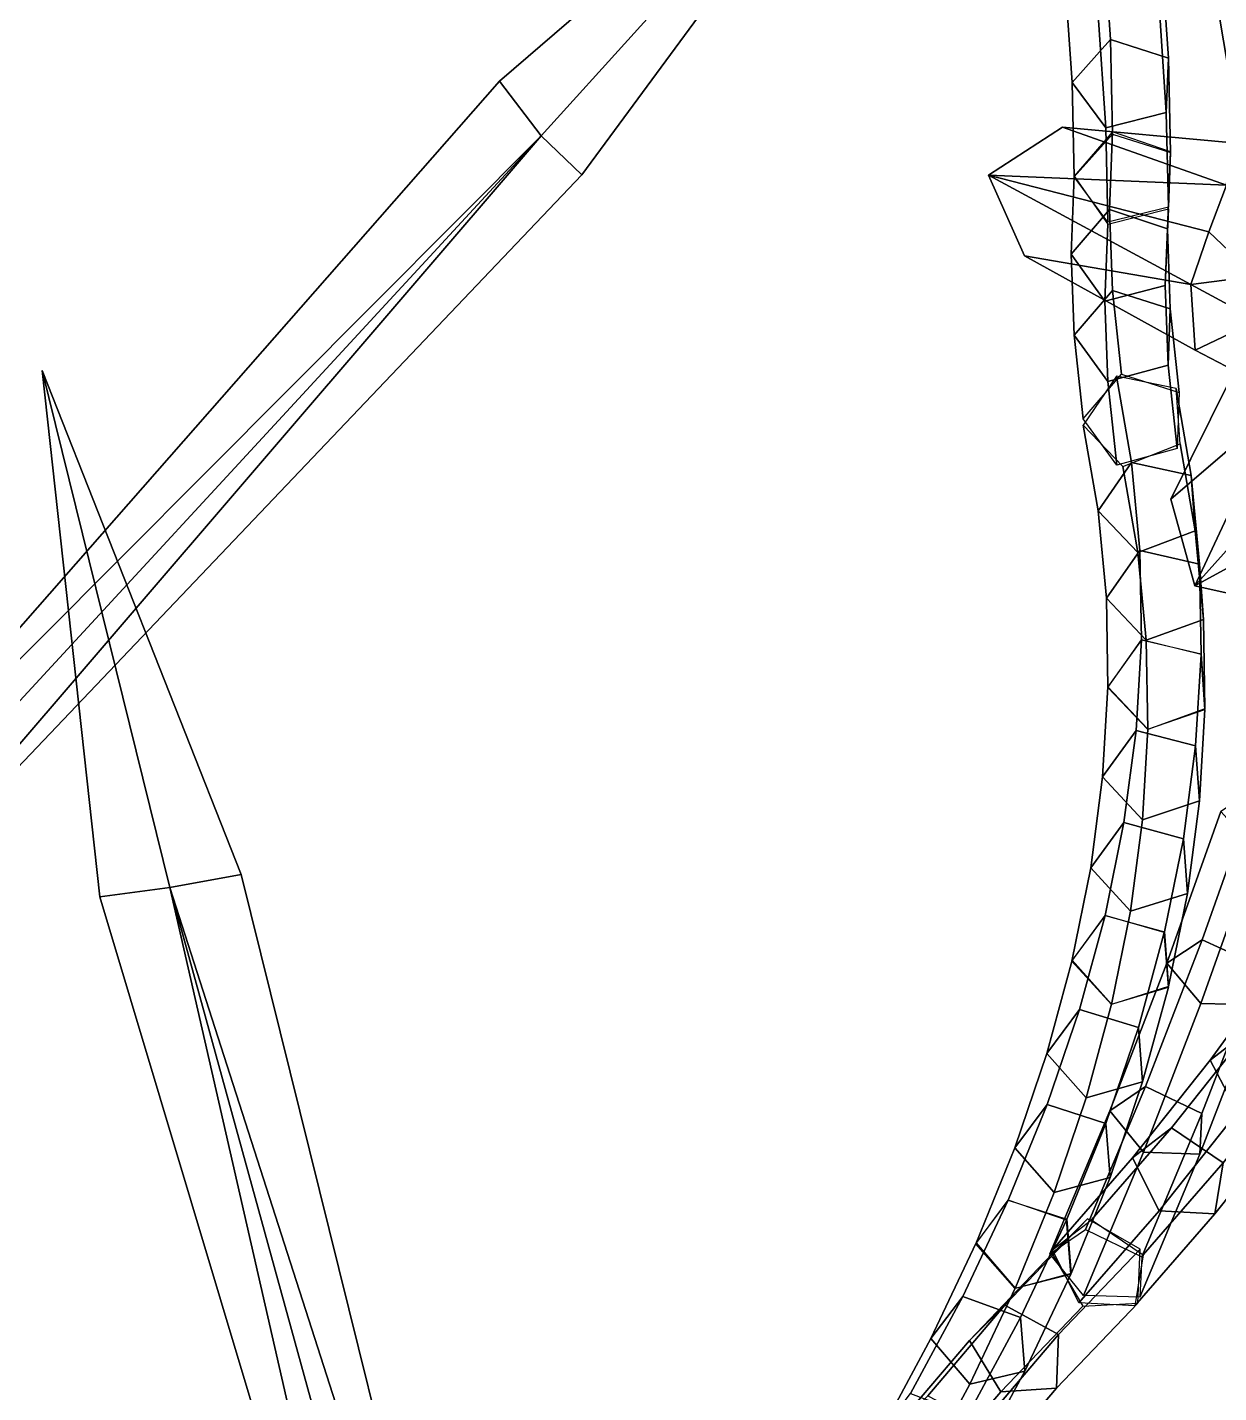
# Model space of a CAD drawing. Header units: metres. Extents: x -488 to 282, y -579 to 399.
# Drawn here: x 58.2 to 120.5, y 161.2 to 232.6 of the extents above; entities that cross this region are included whole.
import ezdxf

# ---------------------------------------------------------------- set-up
doc = ezdxf.new("R2010")
doc.units = ezdxf.units.M

msp = doc.modelspace()

# ---------------------------------------------------------------- linework, layer by layer
at = {"layer": 'coreopsi_1InfInt', "color": 3}
for points in [[(114.7927, 223.0631, 383.1111), (114.9578, 227.134, 392.8624), (112.9459, 224.8152, 393.8643), (112.7815, 220.7367, 384.097)], [(117.8223, 222.0571, 383.5996), (117.987, 226.0837, 393.2494), (114.9578, 227.134, 392.8624), (114.7927, 223.0631, 383.1111)], [(117.7117, 219.0996, 384.8918), (117.8754, 223.106, 394.4942), (117.987, 226.0837, 393.2494), (117.8223, 222.0571, 383.5996)], [(112.7815, 220.7367, 384.097), (112.9459, 224.8152, 393.8643), (114.7128, 222.3102, 394.88), (114.5493, 218.2712, 385.2039)], [(114.9472, 218.8266, 373.4305), (114.7927, 223.0631, 383.1111), (112.7815, 220.7367, 384.097), (112.9373, 216.4924, 374.4004)], [(114.5493, 218.2712, 385.2039), (114.7128, 222.3102, 394.88), (117.8754, 223.106, 394.4942), (117.7117, 219.0996, 384.8918)], [(117.9739, 217.8666, 374.0196), (117.8223, 222.0571, 383.5996), (114.7927, 223.0631, 383.1111), (114.9472, 218.8266, 373.4305)], [(117.8627, 214.9302, 375.3589), (117.7117, 219.0996, 384.8918), (117.8223, 222.0571, 383.5996), (117.9739, 217.8666, 374.0196)], [(112.9373, 216.4924, 374.4004), (112.7815, 220.7367, 384.097), (114.5493, 218.2712, 385.2039), (114.703, 214.0681, 375.5979)], [(115.4179, 214.4585, 363.8932), (114.9472, 218.8266, 373.4305), (112.9373, 216.4924, 374.4004), (113.408, 212.1243, 364.8631)], [(114.703, 214.0681, 375.5979), (114.5493, 218.2712, 385.2039), (117.7117, 219.0996, 384.8918), (117.8627, 214.9302, 375.3589)], [(118.4446, 213.4986, 364.4823), (117.9739, 217.8666, 374.0196), (114.9472, 218.8266, 373.4305), (115.4179, 214.4585, 363.8932)], [(118.3334, 210.5622, 365.8217), (117.8627, 214.9302, 375.3589), (117.9739, 217.8666, 374.0196), (118.4446, 213.4986, 364.4823)], [(113.408, 212.1243, 364.8631), (112.9373, 216.4924, 374.4004), (114.703, 214.0681, 375.5979), (115.1737, 209.7, 366.0606)], [(115.9512, 209.8282, 354.4202), (115.1652, 214.3445, 363.8516), (113.4178, 211.7827, 364.9325), (114.1999, 207.301, 355.5738)], [(115.1737, 209.7, 366.0606), (114.703, 214.0681, 375.5979), (117.8627, 214.9302, 375.3589), (118.3334, 210.5622, 365.8217)], [(119.0725, 209.1493, 354.8949), (118.2805, 213.7079, 364.4162), (115.1652, 214.3445, 363.8516), (115.9512, 209.8282, 354.4202)], [(119.2752, 206.2568, 356.3166), (118.4832, 210.8076, 365.8218), (118.2805, 213.7079, 364.4162), (119.0725, 209.1493, 354.8949)], [(114.1999, 207.301, 355.5738), (113.4178, 211.7827, 364.9325), (115.4951, 209.6246, 366.1391), (116.281, 205.1211, 356.7337)], [(116.281, 205.1211, 356.7337), (115.4951, 209.6246, 366.1391), (118.4832, 210.8076, 365.8218), (119.2752, 206.2568, 356.3166)], [(116.3828, 205.2307, 345.0051), (115.9512, 209.8282, 354.4202), (114.1999, 207.301, 355.5738), (114.6304, 202.7387, 346.2313)], [(119.5068, 204.5087, 345.3903), (119.0725, 209.1493, 354.8949), (115.9512, 209.8282, 354.4202), (116.3828, 205.2307, 345.0051)], [(119.71, 201.6241, 346.8279), (119.2752, 206.2568, 356.3166), (119.0725, 209.1493, 354.8949), (119.5068, 204.5087, 345.3903)], [(114.6304, 202.7387, 346.2313), (114.1999, 207.301, 355.5738), (116.281, 205.1211, 356.7337), (116.7135, 200.5365, 347.3447)], [(116.7135, 200.5365, 347.3447), (116.281, 205.1211, 356.7337), (119.2752, 206.2568, 356.3166), (119.71, 201.6241, 346.8279)], [(116.4602, 200.5514, 335.6052), (116.3828, 205.2307, 345.0051), (114.6304, 202.7387, 346.2313), (114.7078, 198.0594, 336.8313)], [(119.5842, 199.8294, 335.9904), (119.5068, 204.5087, 345.3903), (116.3828, 205.2307, 345.0051), (116.4602, 200.5514, 335.6052)], [(119.7874, 196.9448, 337.428), (119.71, 201.6241, 346.8279), (119.5068, 204.5087, 345.3903), (119.5842, 199.8294, 335.9904)], [(114.7078, 198.0594, 336.8313), (114.6304, 202.7387, 346.2313), (116.7135, 200.5365, 347.3447), (116.7909, 195.8572, 337.9447)], [(116.7909, 195.8572, 337.9447), (116.7135, 200.5365, 347.3447), (119.71, 201.6241, 346.8279), (119.7874, 196.9448, 337.428)], [(116.1813, 195.8139, 326.2697), (116.4595, 200.5574, 335.6179), (114.7088, 198.1012, 336.9162), (114.4349, 193.3938, 327.64)], [(119.3005, 195.0035, 326.4767), (119.5828, 199.7916, 335.9137), (116.4595, 200.5574, 335.6179), (116.1813, 195.8139, 326.2697)], [(119.5066, 192.1351, 327.946), (119.7872, 196.915, 337.3672), (119.5828, 199.7916, 335.9137), (119.3005, 195.0035, 326.4767)], [(114.4349, 193.3938, 327.64), (114.7088, 198.1012, 336.9162), (116.7921, 195.8763, 337.9832), (116.5167, 191.146, 328.6608)], [(116.5167, 191.146, 328.6608), (116.7921, 195.8763, 337.9832), (119.7872, 196.915, 337.3672), (119.5066, 192.1351, 327.946)], [(115.5485, 191.0056, 316.9721), (116.1813, 195.8139, 326.2697), (114.4349, 193.3938, 327.64), (113.8091, 188.6223, 318.4137)], [(118.6603, 190.1502, 317.0906), (119.3005, 195.0035, 326.4767), (116.1813, 195.8139, 326.2697), (115.5485, 191.0056, 316.9721)], [(118.8687, 187.2901, 318.5756), (119.5066, 192.1351, 327.946), (119.3005, 195.0035, 326.4767), (118.6603, 190.1502, 317.0906)], [(113.8091, 188.6223, 318.4137), (114.4349, 193.3938, 327.64), (116.5167, 191.146, 328.6608), (115.8877, 186.3512, 319.3886)], [(119.6419, 184.8658, 291.9381), (122.4519, 192.7758, 298.0877), (120.6194, 191.5799, 300.4627), (117.7958, 183.6306, 294.2823)], [(122.6178, 183.5015, 292.1966), (125.4499, 191.4714, 298.3954), (122.4519, 192.7758, 298.0877), (119.6419, 184.8658, 291.9381)], [(115.8877, 186.3512, 319.3886), (116.5167, 191.146, 328.6608), (119.5066, 192.1351, 327.946), (118.8687, 187.2901, 318.5756)], [(117.7958, 183.6306, 294.2823), (120.6194, 191.5799, 300.4627), (122.4298, 189.5672, 302.2235), (119.5763, 181.5353, 295.976)], [(114.5611, 186.1321, 307.7236), (115.5485, 191.0056, 316.9721), (113.8091, 188.6223, 318.4137), (112.8217, 183.7487, 309.1652)], [(117.6729, 185.2767, 307.8421), (118.6603, 190.1502, 317.0906), (115.5485, 191.0056, 316.9721), (114.5611, 186.1321, 307.7236)], [(117.8813, 182.4165, 309.3271), (118.8687, 187.2901, 318.5756), (118.6603, 190.1502, 317.0906), (117.6729, 185.2767, 307.8421)], [(119.5763, 181.5353, 295.976), (122.4298, 189.5672, 302.2235), (125.3981, 189.5006, 300.9532), (122.5394, 181.4559, 294.6943)], [(112.8217, 183.7487, 309.1652), (113.8091, 188.6223, 318.4137), (115.8877, 186.3512, 319.3886), (114.9003, 181.4776, 310.1401)], [(114.9003, 181.4776, 310.1401), (115.8877, 186.3512, 319.3886), (118.8687, 187.2901, 318.5756), (117.8813, 182.4165, 309.3271)], [(113.2227, 181.2181, 298.573), (114.5619, 186.1385, 307.7361), (112.8323, 183.7922, 309.2486), (111.5056, 178.9093, 300.1558)], [(116.3096, 180.2709, 298.5168), (117.6629, 185.2374, 307.7669), (114.5619, 186.1385, 307.7361), (113.2227, 181.2181, 298.573)], [(116.5245, 177.4275, 300.0325), (117.8743, 182.3856, 309.2673), (117.6629, 185.2374, 307.7669), (116.3096, 180.2709, 298.5168)], [(122.084, 180.1164, 296.0062), (126.0143, 185.5131, 303.9881), (124.0089, 183.9865, 306.0071), (120.0594, 178.5632, 297.9854)], [(116.6786, 177.1931, 285.5638), (119.6419, 184.8658, 291.9381), (117.7958, 183.6306, 294.2823), (114.8182, 175.92, 287.8761)], [(119.6313, 175.7709, 285.7712), (122.6178, 183.5015, 292.1966), (119.6419, 184.8658, 291.9381), (116.6786, 177.1931, 285.5638)], [(111.5056, 178.9093, 300.1558), (112.8323, 183.7922, 309.2486), (114.9059, 181.4975, 310.1778), (113.5725, 176.5907, 301.0396)], [(114.8182, 175.92, 287.8761), (117.7958, 183.6306, 294.2823), (119.5763, 181.5353, 295.976), (116.5672, 173.7446, 289.5002)], [(120.0594, 178.5632, 297.9854), (124.0089, 183.9865, 306.0071), (125.4858, 181.3227, 307.0803), (121.4947, 175.8439, 298.9724)], [(119.5248, 173.653, 288.2068), (122.5394, 181.4559, 294.6943), (122.6178, 183.5015, 292.1966), (119.6313, 175.7709, 285.7712)], [(113.5725, 176.5907, 301.0396), (114.9059, 181.4975, 310.1778), (117.8743, 182.3856, 309.2673), (116.5245, 177.4275, 300.0325)], [(116.5672, 173.7446, 289.5002), (119.5763, 181.5353, 295.976), (122.5394, 181.4559, 294.6943), (119.5248, 173.653, 288.2068)], [(111.5326, 176.2503, 289.4938), (113.2227, 181.2181, 298.573), (111.5056, 178.9093, 300.1558), (109.8306, 173.9793, 291.1461)], [(114.602, 175.2566, 289.3514), (116.3096, 180.2709, 298.5168), (113.2227, 181.2181, 298.573), (111.5326, 176.2503, 289.4938)], [(114.821, 172.4216, 290.8823), (116.5245, 177.4275, 300.0325), (116.3096, 180.2709, 298.5168), (114.602, 175.2566, 289.3514)], [(118.0391, 175.03, 287.8791), (122.084, 180.1164, 296.0062), (120.0594, 178.5632, 297.9854), (115.9948, 173.4516, 289.8177)], [(120.7432, 173.1907, 287.581), (124.8195, 178.3146, 295.7722), (122.084, 180.1164, 296.0062), (118.0391, 175.03, 287.8791)], [(109.8306, 173.9793, 291.1461), (111.5056, 178.9093, 300.1558), (113.5725, 176.5907, 301.0396), (111.889, 171.6367, 291.9852)], [(115.9948, 173.4516, 289.8177), (120.0594, 178.5632, 297.9854), (121.4947, 175.8439, 298.9724), (117.3873, 170.6801, 290.717)], [(120.3052, 170.5198, 289.3425), (124.4198, 175.6911, 297.6124), (124.8195, 178.3146, 295.7722), (120.7432, 173.1907, 287.581)], [(113.5372, 169.7008, 278.9111), (116.6786, 177.1931, 285.5638), (114.8182, 175.92, 287.8761), (111.6768, 168.4277, 281.2234)], [(111.889, 171.6367, 291.9852), (113.5725, 176.5907, 301.0396), (116.5245, 177.4275, 300.0325), (114.821, 172.4216, 290.8823)], [(116.49, 168.2786, 279.1185), (119.6313, 175.7709, 285.7712), (116.6786, 177.1931, 285.5638), (113.5372, 169.7008, 278.9111)], [(109.4913, 171.2345, 280.4974), (111.5326, 176.2503, 289.4938), (109.8306, 173.9793, 291.1461), (107.7893, 168.9635, 282.1497)], [(112.5607, 170.2409, 280.3549), (114.602, 175.2566, 289.3514), (111.5326, 176.2503, 289.4938), (109.4913, 171.2345, 280.4974)], [(111.6768, 168.4277, 281.2234), (114.8182, 175.92, 287.8761), (116.5672, 173.7446, 289.5002), (113.4258, 166.2523, 282.8475)], [(116.3834, 166.1607, 281.5541), (119.5248, 173.653, 288.2068), (119.6313, 175.7709, 285.7712), (116.49, 168.2786, 279.1185)], [(117.3873, 170.6801, 290.717), (121.4947, 175.8439, 298.9724), (124.4198, 175.6911, 297.6124), (120.3052, 170.5198, 289.3425)], [(113.8468, 170.218, 279.5406), (118.0391, 175.03, 287.8791), (115.9948, 173.4516, 289.8177), (111.8026, 168.6395, 281.4792)], [(112.7797, 167.4059, 281.8858), (114.821, 172.4216, 290.8823), (114.602, 175.2566, 289.3514), (112.5607, 170.2409, 280.3549)], [(116.551, 168.3787, 279.2425), (120.7432, 173.1907, 287.581), (118.0391, 175.03, 287.8791), (113.8468, 170.218, 279.5406)], [(107.7893, 168.9635, 282.1497), (109.8306, 173.9793, 291.1461), (111.889, 171.6367, 291.9852), (109.8478, 166.621, 282.9887)], [(113.4258, 166.2523, 282.8475), (116.5672, 173.7446, 289.5002), (119.5248, 173.653, 288.2068), (116.3834, 166.1607, 281.5541)], [(111.8026, 168.6395, 281.4792), (115.9948, 173.4516, 289.8177), (117.3873, 170.6801, 290.717), (113.1951, 165.8681, 282.3785)], [(116.1129, 165.7078, 281.004), (120.3052, 170.5198, 289.3425), (120.7432, 173.1907, 287.581), (116.551, 168.3787, 279.2425)], [(109.8478, 166.621, 282.9887), (111.889, 171.6367, 291.9852), (114.821, 172.4216, 290.8823), (112.7797, 167.4059, 281.8858)], [(107.1081, 166.1963, 271.6312), (109.4935, 171.2411, 280.5096), (107.8093, 169.0082, 282.2307), (105.4444, 164.0018, 273.4202)], [(110.1327, 165.1085, 271.3193), (112.5422, 170.2005, 280.282), (109.4935, 171.2411, 280.5096), (107.1081, 166.1963, 271.6312)], [(109.3179, 165.7422, 271.2204), (113.6434, 170.2589, 279.7395), (111.7949, 168.4254, 281.65), (107.463, 163.9002, 273.1165)], [(112.1204, 164.2091, 270.7473), (116.4019, 168.6766, 279.1776), (113.6434, 170.2589, 279.7395), (109.3179, 165.7422, 271.2204)], [(110.3617, 162.2906, 272.8799), (112.7659, 167.374, 281.8278), (112.5422, 170.2005, 280.282), (110.1327, 165.1085, 271.3193)], [(113.1951, 165.8681, 282.3785), (117.3873, 170.6801, 290.717), (120.3052, 170.5198, 289.3425), (116.1129, 165.7078, 281.004)], [(105.4444, 164.0018, 273.4202), (107.8093, 169.0082, 282.2307), (109.8576, 166.6413, 283.0253), (107.4808, 161.6105, 274.1709)], [(112.0238, 161.4052, 272.3466), (116.284, 165.8504, 280.7356), (116.4019, 168.6766, 279.1776), (112.1204, 164.2091, 270.7473)], [(107.463, 163.9002, 273.1165), (111.7949, 168.4254, 281.65), (113.3937, 165.6927, 282.2867), (109.1019, 161.2115, 273.833)], [(107.4808, 161.6105, 274.1709), (109.8576, 166.6413, 283.0253), (112.7659, 167.374, 281.8278), (110.3617, 162.2906, 272.8799)], [(104.3791, 161.122, 262.8694), (107.1081, 166.1963, 271.6312), (105.4444, 164.0018, 273.4202), (102.7385, 158.966, 264.7252)], [(105.2856, 161.0067, 262.6763), (109.3179, 165.7422, 271.2204), (107.463, 163.9002, 273.1165), (103.4249, 159.1558, 264.5581)], [(107.3764, 159.9867, 262.4744), (110.1327, 165.1085, 271.3193), (107.1081, 166.1963, 271.6312), (104.3791, 161.122, 262.8694)], [(108.1291, 159.525, 262.2922), (112.1204, 164.2091, 270.7473), (109.3179, 165.7422, 271.2204), (105.2856, 161.0067, 262.6763)], [(109.1019, 161.2115, 273.833), (113.3937, 165.6927, 282.2867), (116.284, 165.8504, 280.7356), (112.0238, 161.4052, 272.3466)], [(107.6113, 157.1773, 264.0495), (110.3617, 162.2906, 272.8799), (110.1327, 165.1085, 271.3193), (107.3764, 159.9867, 262.4744)], [(102.7385, 158.966, 264.7252), (105.4444, 164.0018, 273.4202), (107.4808, 161.6105, 274.1709), (104.7613, 156.5501, 265.4326)], [(103.4249, 159.1558, 264.5581), (107.463, 163.9002, 273.1165), (109.1019, 161.2115, 273.833), (105.1011, 156.513, 265.3546)], [(108.0524, 156.7446, 263.933), (112.0238, 161.4052, 272.3466), (112.1204, 164.2091, 270.7473), (108.1291, 159.525, 262.2922)], [(104.7613, 156.5501, 265.4326), (107.4808, 161.6105, 274.1709), (110.3617, 162.2906, 272.8799), (107.6113, 157.1773, 264.0495)], [(105.1011, 156.513, 265.3546), (109.1019, 161.2115, 273.833), (112.0238, 161.4052, 272.3466), (108.0524, 156.7446, 263.933)]]:
    msp.add_3dface(points, dxfattribs=at)
at = {"layer": 'coreopsi_1Pdcel', "color": 3}
for points in [[(114.8439, 231.9593, 401.8826), (114.4607, 237.6116, 410.4011), (112.4448, 235.4672, 411.7303), (112.8324, 229.72, 403.0523)], [(117.8735, 230.9886, 402.4373), (117.4859, 236.7358, 411.1154), (114.4607, 237.6116, 410.4011), (114.8439, 231.9593, 401.8826)], [(117.7627, 228.1402, 403.9551), (117.3678, 234.042, 412.8926), (117.4859, 236.7358, 411.1154), (117.8735, 230.9886, 402.4373)], [(112.8324, 229.72, 403.0523), (112.4448, 235.4672, 411.7303), (114.2052, 233.2462, 413.2784), (114.6001, 227.3444, 404.3409)], [(114.6001, 227.3444, 404.3409), (114.2052, 233.2462, 413.2784), (117.3678, 234.042, 412.8926), (117.7627, 228.1402, 403.9551)], [(114.9572, 227.0181, 392.618), (114.8439, 231.9593, 401.8826), (112.8324, 229.72, 403.0523), (112.9457, 224.7789, 393.7877)], [(117.9868, 226.0474, 393.1727), (117.8735, 230.9886, 402.4373), (114.8439, 231.9593, 401.8826), (114.9572, 227.0181, 392.618)], [(117.876, 223.1991, 394.6905), (117.7627, 228.1402, 403.9551), (117.8735, 230.9886, 402.4373), (117.9868, 226.0474, 393.1727)], [(112.9457, 224.7789, 393.7877), (112.8324, 229.72, 403.0523), (114.6001, 227.3444, 404.3409), (114.7133, 222.4032, 395.0763)], [(114.7133, 222.4032, 395.0763), (114.6001, 227.3444, 404.3409), (117.7627, 228.1402, 403.9551), (117.876, 223.1991, 394.6905)]]:
    msp.add_3dface(points, dxfattribs=at)
at = {"layer": 'coreopsi_1Petal1', "color": 3}
for points in [[(122.5613, 241.3347, 328.4977), (119.7124, 238.1034, 330.9355), (124.2093, 230.1863, 332.8557)], [(122.5613, 241.3347, 328.4977), (124.2093, 230.1863, 332.8557), (119.7124, 238.1034, 330.9355)], [(124.2093, 230.1863, 332.8557), (119.7124, 238.1034, 330.9355), (121.3819, 228.175, 333.6314)], [(124.2093, 230.1863, 332.8557), (121.3819, 228.175, 333.6314), (119.7124, 238.1034, 330.9355)], [(120.9184, 224.3516, 337.2469), (112.3396, 227.3853, 338.847), (108.4625, 224.8606, 341.7946)], [(120.9184, 224.3516, 337.2469), (108.4625, 224.8606, 341.7946), (112.3396, 227.3853, 338.847)], [(121.0815, 226.5677, 335.1087), (112.3396, 227.3853, 338.847), (120.9184, 224.3516, 337.2469)], [(121.0815, 226.5677, 335.1087), (120.9184, 224.3516, 337.2469), (112.3396, 227.3853, 338.847)], [(120, 221.8949, 338.8687), (120.9184, 224.3516, 337.2469), (108.4625, 224.8606, 341.7946)], [(120, 221.8949, 338.8687), (108.4625, 224.8606, 341.7946), (120.9184, 224.3516, 337.2469)], [(108.4625, 224.8606, 341.7946), (110.3494, 220.6539, 343.5957), (119.0529, 219.1542, 340.6649)], [(108.4625, 224.8606, 341.7946), (119.0529, 219.1542, 340.6649), (110.3494, 220.6539, 343.5957)], [(108.4625, 224.8606, 341.7946), (119.0529, 219.1542, 340.6649), (120, 221.8949, 338.8687)], [(108.4625, 224.8606, 341.7946), (120, 221.8949, 338.8687), (119.0529, 219.1542, 340.6649)], [(122.4419, 219.5834, 335.5082), (120.9184, 224.3516, 337.2469), (120, 221.8949, 338.8687)], [(122.4419, 219.5834, 335.5082), (120, 221.8949, 338.8687), (120.9184, 224.3516, 337.2469)], [(120, 221.8949, 338.8687), (119.0529, 219.1542, 340.6649), (122.4419, 219.5834, 335.5082)], [(120, 221.8949, 338.8687), (122.4419, 219.5834, 335.5082), (119.0529, 219.1542, 340.6649)], [(119.0529, 219.1542, 340.6649), (110.3494, 220.6539, 343.5957), (119.2814, 215.7068, 341.5044)], [(119.0529, 219.1542, 340.6649), (119.2814, 215.7068, 341.5044), (110.3494, 220.6539, 343.5957)], [(119.0529, 219.1542, 340.6649), (122.5416, 217.2624, 336.8775), (122.4419, 219.5834, 335.5082)], [(119.0529, 219.1542, 340.6649), (122.4419, 219.5834, 335.5082), (122.5416, 217.2624, 336.8775)], [(119.0529, 219.1542, 340.6649), (119.2814, 215.7068, 341.5044), (122.5416, 217.2624, 336.8775)], [(119.0529, 219.1542, 340.6649), (122.5416, 217.2624, 336.8775), (119.2814, 215.7068, 341.5044)], [(122.5416, 217.2624, 336.8775), (119.2814, 215.7068, 341.5044), (122.4882, 214.0341, 338.0273)], [(122.5416, 217.2624, 336.8775), (122.4882, 214.0341, 338.0273), (119.2814, 215.7068, 341.5044)], [(121.124, 214.2025, 342.3732), (118.0094, 207.9232, 348.8488), (123.6606, 212.7581, 343.3673)], [(121.124, 214.2025, 342.3732), (123.6606, 212.7581, 343.3673), (118.0094, 207.9232, 348.8488)], [(123.6606, 212.7581, 343.3673), (118.0094, 207.9232, 348.8488), (119.2608, 203.3871, 351.6689)], [(123.6606, 212.7581, 343.3673), (119.2608, 203.3871, 351.6689), (118.0094, 207.9232, 348.8488)], [(125.7006, 210.5586, 344.0815), (123.6606, 212.7581, 343.3673), (119.2608, 203.3871, 351.6689)], [(125.7006, 210.5586, 344.0815), (119.2608, 203.3871, 351.6689), (123.6606, 212.7581, 343.3673)], [(119.2608, 203.3871, 351.6689), (128.0095, 208.1655, 344.8409), (125.7006, 210.5586, 344.0815)], [(119.2608, 203.3871, 351.6689), (125.7006, 210.5586, 344.0815), (128.0095, 208.1655, 344.8409)], [(119.2608, 203.3871, 351.6689), (124.03, 202.3178, 350.8873), (128.0095, 208.1655, 344.8409)], [(119.2608, 203.3871, 351.6689), (128.0095, 208.1655, 344.8409), (124.03, 202.3178, 350.8873)]]:
    msp.add_3dface(points, dxfattribs=at)
at = {"layer": 'coreopsi_Leaf', "color": 3}
for points in [[(104.5121, 248.434, 44.5332), (85.04764, 226.9331, 51.3122), (82.8576, 229.781, 52.2311)], [(104.5121, 248.434, 44.5332), (82.8576, 229.781, 52.2311), (85.04764, 226.9331, 51.3122)], [(104.5121, 248.434, 44.5332), (87.1691, 224.8911, 47.7323), (85.04764, 226.9331, 51.3122)], [(104.5121, 248.434, 44.5332), (85.04764, 226.9331, 51.3122), (87.1691, 224.8911, 47.7323)], [(45.5084, 187.2602, 58.3365), (82.8576, 229.781, 52.2311), (85.04764, 226.9331, 51.3122)], [(45.5084, 187.2602, 58.3365), (85.04764, 226.9331, 51.3122), (82.8576, 229.781, 52.2311)], [(45.5084, 187.2602, 58.3365), (85.04764, 226.9331, 51.3122), (46.9136, 185.624, 57.02963)], [(45.5084, 187.2602, 58.3365), (46.9136, 185.624, 57.02963), (85.04764, 226.9331, 51.3122)], [(46.9136, 185.624, 57.02963), (85.04764, 226.9331, 51.3122), (47.9845, 183.751, 55.6596)], [(46.9136, 185.624, 57.02963), (47.9845, 183.751, 55.6596), (85.04764, 226.9331, 51.3122)], [(47.9845, 183.751, 55.6596), (85.04764, 226.9331, 51.3122), (87.1691, 224.8911, 47.7323)], [(47.9845, 183.751, 55.6596), (87.1691, 224.8911, 47.7323), (85.04764, 226.9331, 51.3122)], [(58.9221, 214.6419, 33.3546), (65.6143, 187.6061, 43.9088), (61.9401, 187.1149, 43.8077)], [(58.9221, 214.6419, 33.3546), (61.9401, 187.1149, 43.8077), (65.6143, 187.6061, 43.9088)], [(58.9221, 214.6419, 33.3546), (69.3396, 188.2857, 41.2355), (65.6143, 187.6061, 43.9088)], [(58.9221, 214.6419, 33.3546), (65.6143, 187.6061, 43.9088), (69.3396, 188.2857, 41.2355)], [(82.6492, 134.5915, 56.4202), (65.6143, 187.6061, 43.9088), (69.3396, 188.2857, 41.2355)], [(82.6492, 134.5915, 56.4202), (69.3396, 188.2857, 41.2355), (65.6143, 187.6061, 43.9088)], [(77.79, 134.2625, 57.7953), (61.9401, 187.1149, 43.8077), (65.6143, 187.6061, 43.9088)], [(77.79, 134.2625, 57.7953), (65.6143, 187.6061, 43.9088), (61.9401, 187.1149, 43.8077)], [(77.79, 134.2625, 57.7953), (65.6143, 187.6061, 43.9088), (80.1918, 134.632, 57.1211)], [(77.79, 134.2625, 57.7953), (80.1918, 134.632, 57.1211), (65.6143, 187.6061, 43.9088)], [(80.1918, 134.632, 57.1211), (65.6143, 187.6061, 43.9088), (82.6492, 134.5915, 56.4202)], [(80.1918, 134.632, 57.1211), (82.6492, 134.5915, 56.4202), (65.6143, 187.6061, 43.9088)]]:
    msp.add_3dface(points, dxfattribs=at)

doc.saveas('drawing.dxf')
